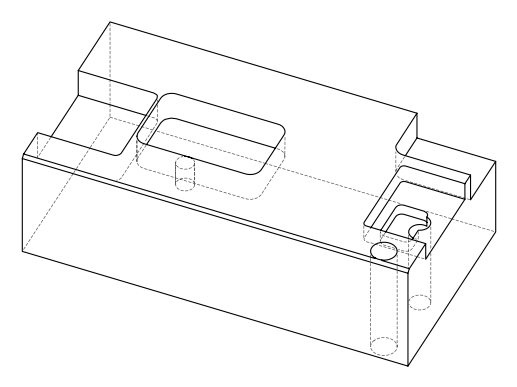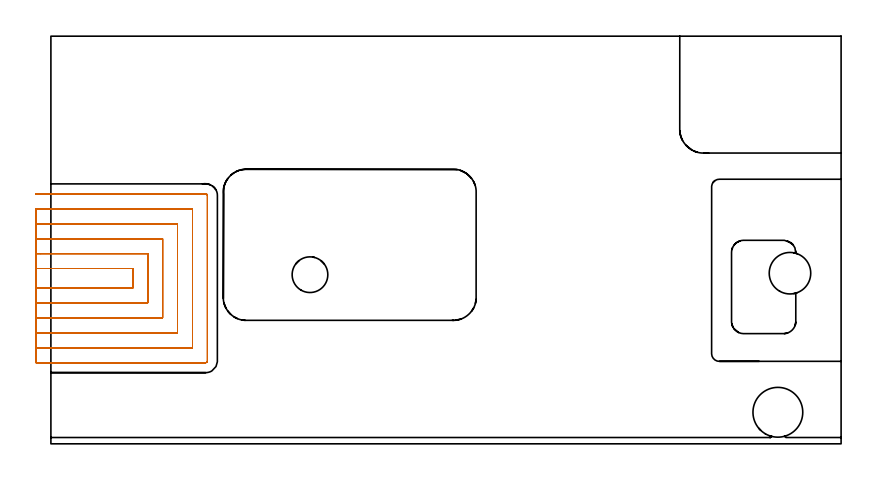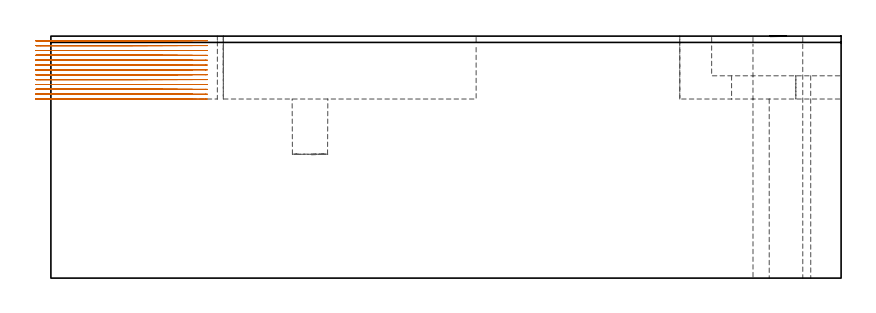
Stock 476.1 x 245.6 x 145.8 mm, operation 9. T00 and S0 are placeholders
(PLAN: 9 operations, 8 tool changes, 150.3 min)
(1 INDEXABLE_INSERT_DRILL_THROUGH_HOLE_FROM_SOLID | STEP1HOLE | NXT0302_021 | 0.51 min | 71473 mm3)
(2 INDEXABLE_INSERT_DRILL_THROUGH_HOLE_FROM_SOLID_1 | STEP1HOLE_1 | NXT0302_031 | 0.6 min | 102970 mm3)
(3 INDEXABLE_INSERT_DRILL_BLIND_HOLE_FROM_SOLID | STEP1POCKET | NXT0302_014 | 0.15 min | 25821 mm3)
(4 AREA_MILL | FG_CHAMFER_SURFACE | UGT0205_001 | 7.77 min | 3431 mm3)
(5 MILL_CORNER_NOTCH_RECTANGULAR | CORNER_NOTCH_RECTANGULAR | UGT0201_094 | Follow Part, ap 5, ae 75% | 10.1 min | 257704 mm3)
(6 MILL_RECTANGULAR_POCKET | POCKET_RECTANGULAR_STRAIGHT | NXT0201_011 | Follow Part, ap 3, ae 75% | 6.83 min | 68156 mm3)
(7 MILL_RECTANGULAR_POCKET_1 | POCKET_RECTANGULAR_STRAIGHT_1 | UGT0201_094 | Follow Part, ap 5, ae 75% | 15.15 min | 505471 mm3)
(8 MILL_SLOT | SLOT_PARTIAL_RECTANGULAR | NXT0201_009 | Follow Part, ap 2, ae 75% | 59.41 min | 149608 mm3)
(9 MILL_SLOT_1 | SLOT_PARTIAL_RECTANGULAR_1 | NXT0201_011 | Follow Part, ap 3, ae 75% | 49.78 min | 431446 mm3)
(TOOL NXT0302_021 | Index. Insert Drill 25mm [880-D2500L25-05] | D25 PA176 FL125 Z2)
(TOOL NXT0302_031 | Index. Insert Drill 30mm [880-D3000L32-05] | D30 PA176 FL150 Z2)
(TOOL NXT0302_014 | Index. Insert Drill 21.5mm [880-D2150L25-03] | D21.5 PA176 FL65 Z2)
(TOOL UGT0205_001 | Chamfer Mill 20 x 3 x 45 deg. | D20 FL50 Z2)
(TOOL UGT0201_094 | End mill 20 mm | D20 FL38 Z4)
(TOOL NXT0201_011 | ENDMILL 12mm [2P460-1200-NA 1630] | D12 FL38 Z6)
(TOOL NXT0201_009 | ENDMILL 8mm [2P460-0800-NA 1630] | D8 FL26 Z6)
(OP 9 MILL_SLOT_1)
G17 G21 G94 G90
T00 M6
G54
G17 G0 G90 X-9. Y93.9 S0 M3
G43 Z155.937 H1
Z143.011
G94 G1 X-6. F250.
X49.3 F500.
Y105.6
X-6.
X-9. F250.
Y84.9
X-6.
X58.3 F500.
Y114.6
X-6.
X-9. F250.
Y75.9
X-6.
X67.3 F500.
Y123.6
X-6.
X-9. F250.
Y66.9
X-6.
X76.3 F500.
Y132.6
X-6.
X-9. F250.
Y57.9
X-6.
X85.3 F500.
Y141.6
X-6.
X-9. F250.
Y48.9
X-6.
X93.3 F500.
G3 X94.3 Y49.9 R1.
G1 Y149.6
G3 X93.3 Y150.6 R1.
G1 X-6.
X-9. F250.
G0 Y93.9 Z140.085
G1 X-6.
X49.3 F500.
Y105.6
X-6.
X-9. F250.
Y84.9
X-6.
X58.3 F500.
Y114.6
X-6.
X-9. F250.
Y75.9
X-6.
X67.3 F500.
Y123.6
X-6.
X-9. F250.
Y66.9
X-6.
X76.3 F500.
Y132.6
X-6.
X-9. F250.
Y57.9
X-6.
X85.3 F500.
Y141.6
X-6.
X-9. F250.
Y48.9
X-6.
X93.3 F500.
G3 X94.3 Y49.9 R1.
G1 Y149.6
G3 X93.3 Y150.6 R1.
G1 X-6.
X-9. F250.
G0 Y93.9 Z137.159
G1 X-6.
X49.3 F500.
Y105.6
X-6.
X-9. F250.
Y84.9
X-6.
X58.3 F500.
Y114.6
X-6.
X-9. F250.
Y75.9
X-6.
X67.3 F500.
Y123.6
X-6.
X-9. F250.
Y66.9
X-6.
X76.3 F500.
Y132.6
X-6.
X-9. F250.
Y57.9
X-6.
X85.3 F500.
Y141.6
X-6.
X-9. F250.
Y48.9
X-6.
X93.3 F500.
G3 X94.3 Y49.9 R1.
G1 Y149.6
G3 X93.3 Y150.6 R1.
G1 X-6.
X-9. F250.
G0 Y93.9 Z134.233
G1 X-6.
X49.3 F500.
Y105.6
X-6.
X-9. F250.
Y84.9
X-6.
X58.3 F500.
Y114.6
X-6.
X-9. F250.
Y75.9
X-6.
X67.3 F500.
Y123.6
X-6.
X-9. F250.
Y66.9
X-6.
X76.3 F500.
Y132.6
X-6.
X-9. F250.
Y57.9
X-6.
X85.3 F500.
Y141.6
X-6.
X-9. F250.
Y48.9
X-6.
X93.3 F500.
G3 X94.3 Y49.9 R1.
G1 Y149.6
G3 X93.3 Y150.6 R1.
G1 X-6.
X-9. F250.
G0 Y93.9 Z131.307
G1 X-6.
X49.3 F500.
Y105.6
X-6.
X-9. F250.
Y84.9
X-6.
X58.3 F500.
Y114.6
X-6.
X-9. F250.
Y75.9
X-6.
X67.3 F500.
Y123.6
X-6.
X-9. F250.
Y66.9
X-6.
X76.3 F500.
Y132.6
X-6.
X-9. F250.
Y57.9
X-6.
X85.3 F500.
Y141.6
X-6.
X-9. F250.
Y48.9
X-6.
X93.3 F500.
G3 X94.3 Y49.9 R1.
G1 Y149.6
G3 X93.3 Y150.6 R1.
G1 X-6.
X-9. F250.
G0 Y93.9 Z128.381
G1 X-6.
X49.3 F500.
Y105.6
X-6.
X-9. F250.
Y84.9
X-6.
X58.3 F500.
Y114.6
X-6.
X-9. F250.
Y75.9
X-6.
X67.3 F500.
Y123.6
X-6.
X-9. F250.
Y66.9
X-6.
X76.3 F500.
Y132.6
X-6.
X-9. F250.
Y57.9
X-6.
X85.3 F500.
Y141.6
X-6.
X-9. F250.
Y48.9
X-6.
X93.3 F500.
G3 X94.3 Y49.9 R1.
G1 Y149.6
G3 X93.3 Y150.6 R1.
G1 X-6.
X-9. F250.
G0 Y93.9 Z125.455
G1 X-6.
X49.3 F500.
Y105.6
X-6.
X-9. F250.
Y84.9
X-6.
X58.3 F500.
Y114.6
X-6.
X-9. F250.
Y75.9
X-6.
X67.3 F500.
Y123.6
X-6.
X-9. F250.
Y66.9
X-6.
X76.3 F500.
Y132.6
X-6.
X-9. F250.
Y57.9
X-6.
X85.3 F500.
Y141.6
X-6.
X-9. F250.
Y48.9
X-6.
X93.3 F500.
G3 X94.3 Y49.9 R1.
G1 Y149.6
G3 X93.3 Y150.6 R1.
G1 X-6.
X-9. F250.
G0 Y93.9 Z122.529
G1 X-6.
X49.3 F500.
Y105.6
X-6.
X-9. F250.
Y84.9
X-6.
X58.3 F500.
Y114.6
X-6.
X-9. F250.
Y75.9
X-6.
X67.3 F500.
Y123.6
X-6.
X-9. F250.
Y66.9
X-6.
X76.3 F500.
Y132.6
X-6.
X-9. F250.
Y57.9
X-6.
X85.3 F500.
Y141.6
X-6.
X-9. F250.
Y48.9
X-6.
X93.3 F500.
G3 X94.3 Y49.9 R1.
G1 Y149.6
G3 X93.3 Y150.6 R1.
G1 X-6.
X-9. F250.
G0 Y93.9 Z119.604
G1 X-6.
X49.3 F500.
Y105.6
X-6.
X-9. F250.
Y84.9
X-6.
X58.3 F500.
Y114.6
X-6.
X-9. F250.
Y75.9
X-6.
X67.3 F500.
Y123.6
X-6.
X-9. F250.
Y66.9
X-6.
X76.3 F500.
Y132.6
X-6.
X-9. F250.
Y57.9
X-6.
X85.3 F500.
Y141.6
X-6.
X-9. F250.
Y48.9
X-6.
X93.3 F500.
G3 X94.3 Y49.9 R1.
G1 Y149.6
G3 X93.3 Y150.6 R1.
G1 X-6.
X-9. F250.
G0 Y93.9 Z116.678
G1 X-6.
X49.3 F500.
Y105.6
X-6.
X-9. F250.
Y84.9
X-6.
X58.3 F500.
Y114.6
X-6.
X-9. F250.
Y75.9
X-6.
X67.3 F500.
Y123.6
X-6.
X-9. F250.
Y66.9
X-6.
X76.3 F500.
Y132.6
X-6.
X-9. F250.
Y57.9
X-6.
X85.3 F500.
Y141.6
X-6.
X-9. F250.
Y48.9
X-6.
X93.3 F500.
G3 X94.3 Y49.9 R1.
G1 Y149.6
G3 X93.3 Y150.6 R1.
G1 X-6.
X-9. F250.
G0 Y93.9 Z113.752
G1 X-6.
X49.3 F500.
Y105.6
X-6.
X-9. F250.
Y84.9
X-6.
X58.3 F500.
Y114.6
X-6.
X-9. F250.
Y75.9
X-6.
X67.3 F500.
Y123.6
X-6.
X-9. F250.
Y66.9
X-6.
X76.3 F500.
Y132.6
X-6.
X-9. F250.
Y57.9
X-6.
X85.3 F500.
Y141.6
X-6.
X-9. F250.
Y48.9
X-6.
X93.3 F500.
G3 X94.3 Y49.9 R1.
G1 Y149.6
G3 X93.3 Y150.6 R1.
G1 X-6.
X-9. F250.
G0 Y93.9 Z110.826
G1 X-6.
X49.3 F500.
Y105.6
X-6.
X-9. F250.
Y84.9
X-6.
X58.3 F500.
Y114.6
X-6.
X-9. F250.
Y75.9
X-6.
X67.3 F500.
Y123.6
X-6.
X-9. F250.
Y66.9
X-6.
X76.3 F500.
Y132.6
X-6.
X-9. F250.
Y57.9
X-6.
X85.3 F500.
Y141.6
X-6.
X-9. F250.
Y48.9
X-6.
X93.3 F500.
G3 X94.3 Y49.9 R1.
G1 Y149.6
G3 X93.3 Y150.6 R1.
G1 X-6.
X-9. F250.
G0 Y93.9 Z107.9
G1 X-6.
X49.3 F500.
Y105.6
X-6.
X-9. F250.
Y84.9
X-6.
X58.3 F500.
Y114.6
X-6.
X-9. F250.
Y75.9
X-6.
X67.3 F500.
Y123.6
X-6.
X-9. F250.
Y66.9
X-6.
X76.3 F500.
Y132.6
X-6.
X-9. F250.
Y57.9
X-6.
X85.3 F500.
Y141.6
X-6.
X-9. F250.
Y48.9
X-6.
X93.3 F500.
G3 X94.3 Y49.9 R1.
G1 Y149.6
G3 X93.3 Y150.6 R1.
G1 X-6.
X-9. F250.
G0 Z155.937
M5
M2
